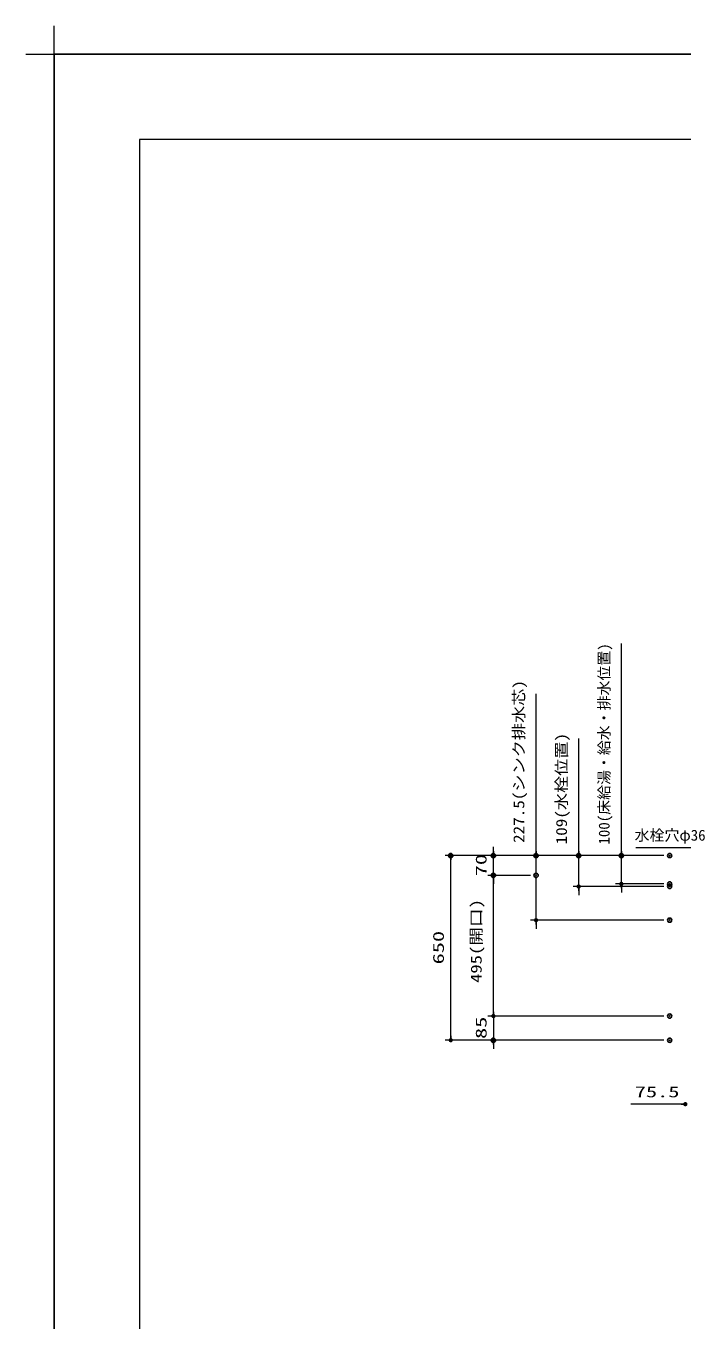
# Model space of a CAD drawing. Units: millimetres, scale not verified. Extents: x -9797 to 9797, y -4555 to 4555.
# Drawn here: x -9797 to -7489, y 0 to 4555 of the extents above; entities that cross this region are included whole.
import ezdxf
from ezdxf.enums import TextEntityAlignment as Align

# ---------------------------------------------------------------- set-up
doc = ezdxf.new("R2010")
doc.units = ezdxf.units.MM
doc.header["$LTSCALE"] = 30
doc.header["$PDMODE"] = 32
doc.header["$PDSIZE"] = 15
for name, color, linetype, lineweight in [('0-1_0', 7, 'Continuous', 25), ('0-3_寸法ﾚｲﾔｰ', 30, 'Continuous', 13), ('0-4_DEFPOINTS', 7, 'Continuous', 25), ('0-6_図面枠', 3, 'Continuous', 15), ('0-9_一般', 7, 'Continuous', 5)]:
    doc.layers.add(name, color=color, linetype=linetype, lineweight=lineweight)
doc.styles.add('ＭＳ ゴシック', font='')
doc.styles.get('ＭＳ ゴシック').set_extended_font_data('MS Gothic')

# ---------------------------------------------------------------- blocks, each defined once
blk = doc.blocks.new('_DOT')
at = {"layer": '0-1_0', "color": 30}
blk.add_line((-15, 0), (-30, 0), dxfattribs=at)
for points in [[(0, 0), (-15, 0), (-14.88, 1.88)], [(0, 0), (-14.88, -1.88), (-15, 0)], [(0, 0), (-14.88, 1.88), (-14.53, 3.73)], [(0, 0), (-14.53, -3.73), (-14.88, -1.88)], [(0, 0), (-14.53, 3.73), (-13.95, 5.52)], [(0, 0), (-13.95, -5.52), (-14.53, -3.73)], [(0, 0), (-13.95, 5.52), (-13.14, 7.23)], [(0, 0), (-13.14, -7.23), (-13.95, -5.52)], [(0, 0), (-13.14, 7.23), (-12.14, 8.82)], [(0, 0), (-12.14, -8.82), (-13.14, -7.23)], [(0, 0), (-12.14, 8.82), (-10.93, 10.27)], [(0, 0), (-10.93, -10.27), (-12.14, -8.82)], [(0, 0), (-10.93, 10.27), (-9.56, 11.56)], [(0, 0), (-9.56, -11.56), (-10.93, -10.27)], [(0, 0), (-9.56, 11.56), (-8.04, 12.66)], [(0, 0), (-8.04, -12.66), (-9.56, -11.56)], [(0, 0), (-8.04, 12.66), (-6.39, 13.57)], [(0, 0), (-6.39, -13.57), (-8.04, -12.66)], [(0, 0), (-6.39, 13.57), (-4.64, 14.27)], [(0, 0), (-4.64, -14.27), (-6.39, -13.57)], [(0, 0), (-4.64, 14.27), (-2.81, 14.73)], [(0, 0), (-2.81, -14.73), (-4.64, -14.27)], [(0, 0), (-2.81, 14.73), (-0.94, 14.97)], [(0, 0), (-0.94, -14.97), (-2.81, -14.73)], [(0, 0), (-0.94, 14.97), (0.94, 14.97)], [(0, 0), (0.94, -14.97), (-0.94, -14.97)], [(0, 0), (0.94, 14.97), (2.81, 14.73)], [(0, 0), (2.81, 14.73), (4.64, 14.27)], [(0, 0), (4.64, 14.27), (6.39, 13.57)], [(0, 0), (6.39, 13.57), (8.04, 12.66)], [(0, 0), (8.04, 12.66), (9.56, 11.56)], [(0, 0), (9.56, 11.56), (10.93, 10.27)], [(0, 0), (10.93, 10.27), (12.14, 8.82)], [(0, 0), (12.14, 8.82), (13.14, 7.23)], [(0, 0), (13.14, 7.23), (13.95, 5.52)], [(0, 0), (13.95, 5.52), (14.53, 3.73)], [(0, 0), (14.53, 3.73), (14.88, 1.88)], [(0, 0), (14.88, 1.88), (15, 0)], [(0, 0), (2.81, -14.73), (0.94, -14.97)], [(0, 0), (4.64, -14.27), (2.81, -14.73)], [(0, 0), (6.39, -13.57), (4.64, -14.27)], [(0, 0), (8.04, -12.66), (6.39, -13.57)], [(0, 0), (9.56, -11.56), (8.04, -12.66)], [(0, 0), (10.93, -10.27), (9.56, -11.56)], [(0, 0), (12.14, -8.82), (10.93, -10.27)], [(0, 0), (13.14, -7.23), (12.14, -8.82)], [(0, 0), (13.95, -5.52), (13.14, -7.23)], [(0, 0), (14.53, -3.73), (13.95, -5.52)], [(0, 0), (14.88, -1.88), (14.53, -3.73)], [(0, 0), (15, 0), (14.88, -1.88)]]:
    blk.add_solid(points, dxfattribs=at)
blk = doc.blocks.new('グループ-13-1')
at = {"layer": '0-9_一般'}
for p, q in [((372249.8, -84177), (372249.8, -80193)), ((370257.8, -82185), (374241.7, -82185))]:
    blk.add_line(p, q, dxfattribs=at)

msp = doc.modelspace()

# ---------------------------------------------------------------- linework, layer by layer
at = {"layer": '0-3_寸法ﾚｲﾔｰ'}
for p, q in [((-7702.29, 1635), (-7702.29, 2381.57)), ((-8002.29, 1635), (-8002.29, 2204.43)), ((-7852.29, 1635), (-7852.29, 2046.29)), ((-8152.29, 1650), (-8152.29, 1665)), ((-8002.29, 1650), (-8002.29, 1665)), ((-7852.29, 1650), (-7852.29, 1665)), ((-7702.29, 1650), (-7702.29, 1665)), ((-7552.29, 1635), (-8322.29, 1635)), ((-8302.29, 1000), (-8302.29, 1620)), ((-7552.29, 1635), (-8172.29, 1635)), ((-8152.29, 1565), (-8152.29, 1635)), ((-7552.29, 1635), (-8022.29, 1635)), ((-8002.29, 1407.5), (-8002.29, 1635)), ((-7552.29, 1635), (-7872.29, 1635)), ((-7852.29, 1526), (-7852.29, 1635)), ((-7552.29, 1635), (-7722.29, 1635)), ((-7702.29, 1535), (-7702.29, 1635)), ((-8022.29, 1565), (-8172.29, 1565)), ((-8022.29, 1565), (-8172.29, 1565)), ((-8152.29, 1085), (-8152.29, 1550)), ((-8152.29, 1550), (-8152.29, 1535)), ((-7552.29, 1526), (-7872.29, 1526)), ((-7852.29, 1511), (-7852.29, 1496)), ((-7552.29, 1535), (-7722.29, 1535)), ((-7702.29, 1520), (-7702.29, 1505)), ((-7552.29, 1407.5), (-8022.29, 1407.5)), ((-8002.29, 1392.5), (-8002.29, 1377.5)), ((-8152.29, 1085), (-8152.29, 1100)), ((-7552.29, 1070), (-8172.29, 1070)), ((-7552.29, 1070), (-8172.29, 1070)), ((-8152.29, 1070), (-8152.29, 985)), ((-7552.29, 985), (-8322.29, 985)), ((-7552.29, 985), (-8172.29, 985)), ((-8152.29, 970), (-8152.29, 955)), ((-7477.29, 760), (-7669.2, 760)), ((-7492.29, 760), (-7507.29, 760))]:
    msp.add_line(p, q, dxfattribs=at)
msp.add_lwpolyline([(-7650.73, 1663.11), (-7352.99, 1663.11), (-7220.78, 1538.66)], dxfattribs=at)
at = {"layer": '0-4_DEFPOINTS'}
for p in [(2902.77, 4455), (-9697.23, -4455)]:
    msp.add_line(p, (-9697.23, 4455), dxfattribs=at)
for p in [(-8302.29, 1635), (-8152.29, 1635), (-8002.29, 1635), (-7852.29, 1635), (-7702.29, 1635), (-7532.29, 1635), (-8152.29, 1565), (-8002.29, 1565), (-7532.29, 1535), (-7532.29, 1526), (-7532.29, 1407.5), (-7532.29, 1070), (-8152.29, 985), (-7532.29, 985)]:
    msp.add_point(p, dxfattribs=at)
at = {"layer": '0-6_図面枠'}
msp.add_lwpolyline([(-9397.23, -4155), (2602.77, -4155), (2602.77, 4155), (-9397.23, 4155)], close=True, dxfattribs=at)

# ---------------------------------------------------------------- block references
at = {"layer": '0-3_寸法ﾚｲﾔｰ', "xscale": 0.5, "yscale": 0.5}
for p, rotation in [((-8302.29, 1635), 90), ((-8152.29, 1635), 270), ((-8002.29, 1635), 270), ((-7852.29, 1635), 270), ((-7702.29, 1635), 270), ((-8152.29, 1565), 90), ((-8152.29, 1565), 90), ((-7852.29, 1526), 90), ((-7702.29, 1535), 90), ((-8002.29, 1407.5), 90), ((-8152.29, 1070), 270), ((-8152.29, 1070), 270), ((-8302.29, 985), 270), ((-8152.29, 985), 90)]:
    msp.add_blockref('_DOT', p, dxfattribs=dict(at, rotation=rotation))
msp.add_blockref('_DOT', (-7477.29, 760), dxfattribs=at)
at = {"layer": '0-4_DEFPOINTS', "xscale": 0.05, "yscale": 0.05}
msp.add_blockref('グループ-13-1', (-28309.72, 8564.25), dxfattribs=at)

# ---------------------------------------------------------------- texts
at = {"layer": '0-3_寸法ﾚｲﾔｰ', "style": 'ＭＳ ゴシック'}
msp.add_text('100(床給湯・給水・排水位置)', height=38.48, rotation=90, dxfattribs=at).set_placement((-7732.03, 1673.57), align=Align.BOTTOM_LEFT)
for s, height, width, p in [('227.5(シンク排水芯)', 38.48, 1.15, (-8032.03, 1679.29)), ('109(水栓位置)', 38.48, 1.15, (-7882.03, 1674.29)), ('70', 38.49, 1.5, (-8164.89, 1561.91)), ('495(開口)', 38.49, 1.25, (-8182.03, 1186.64)), ('650', 38.49, 1.5, (-8314.89, 1251.91)), ('85', 38.49, 1.5, (-8164.89, 989.41))]:
    msp.add_text(s, height=height, rotation=90, dxfattribs=dict(at, width=width)).set_placement(p, align=Align.BOTTOM_LEFT)
at = {"layer": '0-3_寸法ﾚｲﾔｰ', "color": 7, "style": 'ＭＳ ゴシック'}
msp.add_text('水栓穴φ36', height=38.48, dxfattribs=at).set_placement((-7655.46, 1675.71), align=Align.BOTTOM_LEFT)
at = {"layer": '0-3_寸法ﾚｲﾔｰ', "style": 'ＭＳ ゴシック', "width": 1.5}
msp.add_text('75.5', height=38.49, dxfattribs=at).set_placement((-7654.91, 772.6), align=Align.BOTTOM_LEFT)

doc.saveas('drawing.dxf')
